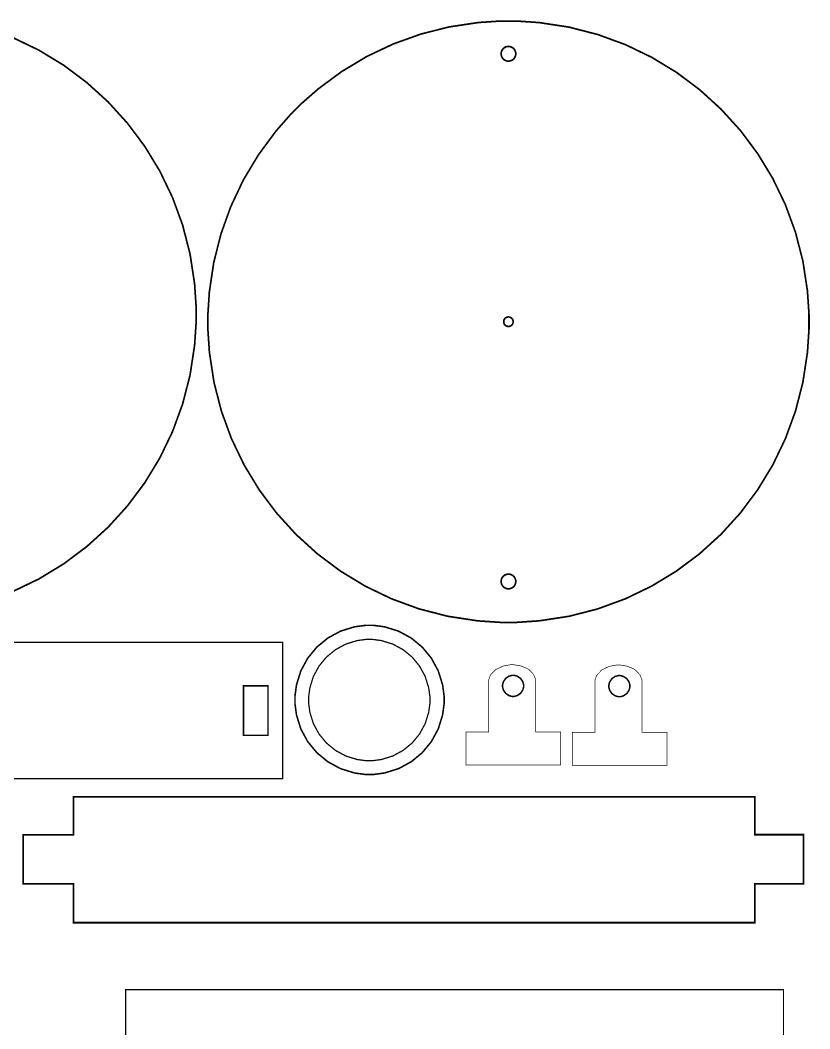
# Model space of a CAD drawing. Extents: x 0.1 to 12, y 0 to 11.9.
# Drawn here: x 5.79 to 11.98, y 3.98 to 11.88 of the extents above; entities that cross this region are included whole.
import ezdxf

# ---------------------------------------------------------------- set-up
doc = ezdxf.new("R2010")
doc.units = 0
doc.layers.get('0').update_dxf_attribs({"linetype": 'CONTINUOUS'})

msp = doc.modelspace()

# ---------------------------------------------------------------- linework, layer by layer
at = {"color": 0}
for points, const_width in [([(9.6155, 11.8739), (9.55729, 11.8739), (9.38265, 11.8624), (9.15375, 11.8282), (8.93039, 11.7721), (8.71403, 11.6946), (8.50624, 11.5964), (8.3086, 11.4781), (8.12256, 11.3404), (7.99094, 11.2251), (7.94982, 11.1839), (7.90864, 11.1428), (7.79329, 11.0112), (7.6556, 10.8251), (7.53733, 10.6275), (7.43913, 10.4197), (7.36165, 10.2033), (7.3055, 9.97993), (7.27138, 9.75108), (7.25988, 9.57644), (7.25988, 9.51824), (7.25988, 9.45806), (7.27203, 9.2774), (7.30772, 9.04351), (7.36578, 8.81776), (7.44499, 8.60135), (7.54417, 8.3954), (7.66217, 8.20117), (7.79775, 8.01986), (7.94982, 7.85254), (8.11708, 7.70053), (8.29839, 7.56494), (8.49262, 7.44694), (8.69857, 7.34776), (8.91499, 7.26856), (9.14074, 7.2105), (9.37463, 7.17481), (9.55528, 7.1626), (9.6155, 7.1626), (9.67567, 7.1626), (9.85633, 7.17481), (10.0902, 7.2105), (10.316, 7.26856), (10.5324, 7.34776), (10.7383, 7.44694), (10.9325, 7.56494), (11.1138, 7.70053), (11.2811, 7.8526), (11.4332, 8.01986), (11.5687, 8.20122), (11.6867, 8.39546), (11.7859, 8.60135), (11.8652, 8.81776), (11.9232, 9.04351), (11.9589, 9.2774), (11.9711, 9.45806), (11.9711, 9.51824), (11.9711, 9.57844), (11.9589, 9.75911), (11.9232, 9.993), (11.8652, 10.2188), (11.786, 10.4352), (11.6868, 10.6411), (11.5688, 10.8353), (11.4332, 11.0167), (11.2811, 11.1839), (11.1139, 11.336), (10.9325, 11.4716), (10.7383, 11.5896), (10.5324, 11.6888), (10.316, 11.768), (10.0902, 11.826), (9.85633, 11.8617), (9.67567, 11.8739), (9.6155, 11.8739)], 0.013165), ([(9.6155, 11.6746), (9.61692, 11.6746), (9.62076, 11.6744), (9.62125, 11.6743), (9.62169, 11.6743), (9.62642, 11.6736), (9.6269, 11.6734), (9.62733, 11.6734), (9.632, 11.6722), (9.63249, 11.672), (9.63292, 11.6719), (9.63737, 11.6703), (9.63786, 11.6701), (9.63829, 11.6699), (9.64258, 11.6679), (9.64301, 11.6676), (9.64339, 11.6674), (9.64746, 11.6648), (9.64789, 11.6646), (9.64828, 11.6643), (9.65213, 11.6615), (9.6525, 11.6611), (9.65283, 11.6609), (9.65631, 11.6576), (9.65668, 11.6572), (9.65701, 11.6568), (9.66015, 11.6533), (9.66049, 11.6529), (9.66075, 11.6525), (9.66351, 11.6487), (9.66379, 11.6482), (9.66401, 11.6478), (9.66644, 11.6437), (9.66667, 11.6432), (9.66689, 11.6428), (9.66878, 11.6385), (9.669, 11.638), (9.66917, 11.6376), (9.67062, 11.633), (9.67079, 11.6325), (9.6709, 11.6321), (9.67199, 11.6274), (9.6721, 11.627), (9.67215, 11.6265), (9.67269, 11.6217), (9.67275, 11.6212), (9.67275, 11.6209), (9.6729, 11.6182), (9.6729, 11.6172), (9.6729, 11.6158), (9.67269, 11.612), (9.67264, 11.6115), (9.67258, 11.611), (9.67182, 11.6063), (9.67176, 11.6058), (9.67165, 11.6054), (9.67046, 11.6008), (9.67036, 11.6003), (9.67019, 11.5998), (9.66857, 11.5953), (9.6684, 11.5948), (9.66818, 11.5944), (9.66613, 11.5901), (9.6659, 11.5897), (9.66564, 11.5893), (9.66314, 11.5852), (9.66292, 11.5848), (9.66265, 11.5844), (9.65967, 11.5806), (9.6594, 11.5802), (9.65907, 11.5799), (9.65582, 11.5764), (9.65549, 11.576), (9.65511, 11.5757), (9.65158, 11.5725), (9.65121, 11.5722), (9.65082, 11.5719), (9.64692, 11.5692), (9.64654, 11.5689), (9.64611, 11.5687), (9.64199, 11.5663), (9.64154, 11.566), (9.64111, 11.5658), (9.63678, 11.5639), (9.63633, 11.5637), (9.63585, 11.5635), (9.63129, 11.5621), (9.63086, 11.5619), (9.63038, 11.5618), (9.62571, 11.5607), (9.62528, 11.5606), (9.62478, 11.5605), (9.62001, 11.56), (9.61957, 11.5599), (9.61919, 11.5599), (9.61643, 11.5598), (9.6155, 11.5598), (9.61404, 11.5598), (9.61025, 11.5601), (9.60981, 11.5601), (9.60932, 11.5601), (9.60454, 11.5609), (9.60411, 11.5609), (9.60363, 11.561), (9.59896, 11.5622), (9.59853, 11.5623), (9.59804, 11.5625), (9.59358, 11.5642), (9.59315, 11.5643), (9.59272, 11.5646), (9.58837, 11.5666), (9.588, 11.5668), (9.58757, 11.5671), (9.5835, 11.5696), (9.58311, 11.5698), (9.58268, 11.5701), (9.57883, 11.573), (9.5785, 11.5733), (9.57813, 11.5736), (9.57465, 11.5769), (9.57433, 11.5772), (9.574, 11.5776), (9.57081, 11.5812), (9.57053, 11.5815), (9.57021, 11.5819), (9.56743, 11.5858), (9.56722, 11.5862), (9.56694, 11.5866), (9.56456, 11.5908), (9.56435, 11.5912), (9.56413, 11.5916), (9.56218, 11.596), (9.56201, 11.5964), (9.56179, 11.5969), (9.56033, 11.6014), (9.56022, 11.6018), (9.56006, 11.6023), (9.55903, 11.607), (9.55897, 11.6074), (9.55886, 11.6079), (9.55826, 11.6127), (9.55826, 11.6131), (9.55821, 11.6135), (9.55811, 11.6163), (9.55811, 11.6172), (9.55811, 11.6187), (9.55832, 11.6225), (9.55838, 11.6229), (9.55843, 11.6234), (9.55914, 11.6282), (9.55925, 11.6286), (9.55931, 11.6291), (9.56049, 11.6337), (9.56065, 11.6342), (9.56076, 11.6347), (9.56239, 11.6391), (9.56261, 11.6395), (9.56278, 11.64), (9.56483, 11.6443), (9.56511, 11.6447), (9.56532, 11.6451), (9.56782, 11.6492), (9.56808, 11.6496), (9.56836, 11.6501), (9.57129, 11.6539), (9.57161, 11.6542), (9.57189, 11.6546), (9.57514, 11.658), (9.57553, 11.6584), (9.57585, 11.6587), (9.57943, 11.6619), (9.57981, 11.6622), (9.58018, 11.6625), (9.58404, 11.6653), (9.58447, 11.6655), (9.58485, 11.6658), (9.58903, 11.6681), (9.58946, 11.6683), (9.58985, 11.6686), (9.59424, 11.6705), (9.59472, 11.6707), (9.59517, 11.6709), (9.59967, 11.6724), (9.60015, 11.6725), (9.60058, 11.6727), (9.60525, 11.6737), (9.60574, 11.6738), (9.60618, 11.6739), (9.61094, 11.6745), (9.61143, 11.6745), (9.61176, 11.6745), (9.61453, 11.6746), (9.6155, 11.6746)], 0.013165), ([(9.61546, 9.5555), (9.6155, 9.55544), (9.61643, 9.55544), (9.61888, 9.55528), (9.61919, 9.55524), (9.61947, 9.55524), (9.62256, 9.55479), (9.62289, 9.55469), (9.62315, 9.55464), (9.62614, 9.55388), (9.62646, 9.55376), (9.62674, 9.55371), (9.62967, 9.55268), (9.62999, 9.55251), (9.63026, 9.5524), (9.63303, 9.55106), (9.63331, 9.55089), (9.63357, 9.55078), (9.63624, 9.54915), (9.6365, 9.54893), (9.63672, 9.54878), (9.63917, 9.54693), (9.63943, 9.54671), (9.63965, 9.54656), (9.64193, 9.54438), (9.64214, 9.54417), (9.64236, 9.54394), (9.64442, 9.54167), (9.64464, 9.54139), (9.64481, 9.54118), (9.6466, 9.53863), (9.64675, 9.53836), (9.64692, 9.53808), (9.64849, 9.53543), (9.64865, 9.5351), (9.64876, 9.53483), (9.65001, 9.53207), (9.65018, 9.53174), (9.65028, 9.53147), (9.65121, 9.52854), (9.65132, 9.52821), (9.65136, 9.52794), (9.65213, 9.5249), (9.65218, 9.52458), (9.65218, 9.52431), (9.65256, 9.52121), (9.65261, 9.52089), (9.65261, 9.52067), (9.65267, 9.51888), (9.65267, 9.51824), (9.65267, 9.51731), (9.6525, 9.51486), (9.6525, 9.51454), (9.65246, 9.51426), (9.65201, 9.51118), (9.65196, 9.51085), (9.65186, 9.51058), (9.6511, 9.5076), (9.65104, 9.50726), (9.65093, 9.507), (9.64985, 9.50407), (9.64974, 9.50375), (9.64958, 9.50347), (9.64822, 9.50071), (9.64811, 9.50037), (9.64794, 9.50011), (9.64632, 9.4975), (9.64615, 9.49724), (9.64594, 9.49701), (9.64404, 9.49457), (9.64388, 9.49431), (9.64367, 9.49408), (9.6416, 9.49175), (9.64139, 9.49154), (9.64111, 9.49132), (9.63878, 9.48931), (9.63857, 9.4891), (9.63829, 9.48893), (9.63579, 9.48714), (9.63558, 9.48693), (9.63531, 9.48676), (9.6326, 9.48525), (9.63232, 9.48508), (9.63206, 9.48497), (9.62918, 9.48372), (9.6289, 9.48356), (9.62858, 9.48346), (9.62565, 9.48253), (9.62537, 9.48242), (9.62506, 9.48236), (9.62207, 9.48167), (9.62181, 9.48161), (9.62147, 9.48156), (9.61833, 9.48118), (9.61806, 9.48112), (9.61783, 9.48112), (9.61604, 9.48107), (9.61546, 9.48107), (9.61447, 9.48107), (9.61199, 9.48128), (9.61171, 9.48128), (9.61139, 9.48133), (9.60835, 9.48172), (9.60807, 9.48178), (9.60775, 9.48188), (9.60471, 9.48269), (9.60444, 9.48275), (9.60411, 9.48286), (9.60124, 9.48389), (9.60097, 9.484), (9.60064, 9.48415), (9.59788, 9.48551), (9.5976, 9.48563), (9.59733, 9.48579), (9.59467, 9.48742), (9.59446, 9.48757), (9.59418, 9.48779), (9.59169, 9.48964), (9.59147, 9.48981), (9.59119, 9.49001), (9.58897, 9.49214), (9.58876, 9.49235), (9.58854, 9.49257), (9.58649, 9.4949), (9.58632, 9.49511), (9.5861, 9.49539), (9.58431, 9.49794), (9.58415, 9.49815), (9.58393, 9.49843), (9.58242, 9.50114), (9.58231, 9.50142), (9.58214, 9.50168), (9.58089, 9.5045), (9.58078, 9.50478), (9.58068, 9.5051), (9.57964, 9.50803), (9.57958, 9.50831), (9.57949, 9.50862), (9.57883, 9.51167), (9.57878, 9.51193), (9.57872, 9.51226), (9.57835, 9.51535), (9.57835, 9.51563), (9.57829, 9.51585), (9.57824, 9.51768), (9.57824, 9.51828), (9.57824, 9.51921), (9.57835, 9.52171), (9.5784, 9.52197), (9.5784, 9.52229), (9.57889, 9.52539), (9.57894, 9.52567), (9.579, 9.52599), (9.57975, 9.52897), (9.57986, 9.52924), (9.57992, 9.52957), (9.581, 9.5325), (9.58117, 9.53276), (9.58128, 9.5331), (9.58262, 9.53586), (9.58279, 9.53614), (9.5829, 9.5364), (9.58453, 9.53907), (9.58475, 9.53928), (9.5849, 9.53956), (9.58675, 9.54199), (9.58697, 9.54221), (9.58713, 9.54249), (9.58925, 9.54476), (9.58951, 9.54497), (9.58974, 9.54519), (9.59201, 9.54725), (9.59229, 9.54742), (9.5925, 9.54764), (9.59506, 9.54943), (9.59532, 9.54958), (9.59554, 9.54975), (9.59825, 9.55132), (9.59853, 9.55143), (9.59879, 9.5516), (9.60161, 9.55285), (9.60194, 9.55296), (9.60221, 9.55306), (9.60514, 9.55404), (9.60547, 9.5541), (9.60574, 9.55419), (9.60878, 9.5549), (9.6091, 9.5549), (9.60938, 9.55496), (9.61247, 9.55539), (9.61279, 9.55539), (9.61301, 9.55544), (9.61481, 9.5555), (9.6154, 9.5555), (9.61546, 9.5555)], 0.013165), ([(9.6155, 7.54075), (9.61692, 7.54075), (9.62076, 7.54053), (9.62125, 7.54047), (9.62169, 7.54047), (9.62642, 7.53971), (9.6269, 7.53961), (9.62733, 7.53956), (9.632, 7.53836), (9.63249, 7.53819), (9.63292, 7.53808), (9.63737, 7.53646), (9.63786, 7.53624), (9.63829, 7.53608), (9.64258, 7.53396), (9.64301, 7.53369), (9.64339, 7.53347), (9.64746, 7.53097), (9.64789, 7.53071), (9.64828, 7.53043), (9.65213, 7.52756), (9.6525, 7.52724), (9.65283, 7.52696), (9.65631, 7.52371), (9.65668, 7.52333), (9.65701, 7.523), (9.66015, 7.51942), (9.66049, 7.51904), (9.66075, 7.51867), (9.66351, 7.51481), (9.66379, 7.51437), (9.66401, 7.514), (9.66644, 7.50982), (9.66667, 7.50939), (9.66689, 7.509), (9.66878, 7.50461), (9.669, 7.50418), (9.66917, 7.50375), (9.67062, 7.49918), (9.67079, 7.49869), (9.6709, 7.49826), (9.67199, 7.4936), (9.6721, 7.49311), (9.67215, 7.49268), (9.67269, 7.4879), (9.67275, 7.48742), (9.67275, 7.48708), (9.6729, 7.48432), (9.6729, 7.48335), (9.6729, 7.48193), (9.67269, 7.47808), (9.67264, 7.4776), (9.67258, 7.47715), (9.67182, 7.47244), (9.67176, 7.47194), (9.67165, 7.47151), (9.67046, 7.46685), (9.67036, 7.46636), (9.67019, 7.46593), (9.66857, 7.46143), (9.6684, 7.46099), (9.66818, 7.46056), (9.66613, 7.45628), (9.6659, 7.45583), (9.66564, 7.45546), (9.66314, 7.45139), (9.66292, 7.45096), (9.66265, 7.45057), (9.65967, 7.44672), (9.6594, 7.44635), (9.65907, 7.44601), (9.65582, 7.44249), (9.65549, 7.44217), (9.65511, 7.44185), (9.65158, 7.43869), (9.65121, 7.43837), (9.65082, 7.4381), (9.64692, 7.43533), (9.64654, 7.43506), (9.64611, 7.43485), (9.64199, 7.4324), (9.64154, 7.43218), (9.64111, 7.43197), (9.63678, 7.43007), (9.63633, 7.42985), (9.63585, 7.42969), (9.63129, 7.42817), (9.63086, 7.428), (9.63038, 7.4279), (9.62571, 7.42692), (9.62528, 7.42681), (9.62478, 7.42676), (9.62001, 7.42617), (9.61957, 7.42611), (9.61919, 7.42611), (9.61643, 7.42594), (9.6155, 7.42594), (9.61404, 7.42594), (9.61025, 7.42622), (9.60981, 7.42626), (9.60932, 7.42632), (9.60454, 7.42703), (9.60411, 7.42708), (9.60363, 7.42719), (9.59896, 7.42844), (9.59853, 7.42854), (9.59804, 7.42871), (9.59358, 7.43033), (9.59315, 7.4305), (9.59272, 7.43072), (9.58837, 7.43278), (9.588, 7.433), (9.58757, 7.43326), (9.5835, 7.43571), (9.58311, 7.43599), (9.58268, 7.43625), (9.57883, 7.43918), (9.5785, 7.43946), (9.57813, 7.43978), (9.57465, 7.44303), (9.57433, 7.44336), (9.574, 7.44374), (9.57081, 7.44732), (9.57053, 7.44769), (9.57021, 7.44808), (9.56743, 7.45199), (9.56722, 7.45236), (9.56694, 7.45281), (9.56456, 7.45692), (9.56435, 7.45731), (9.56413, 7.45774), (9.56218, 7.46213), (9.56201, 7.46257), (9.56179, 7.46306), (9.56033, 7.46756), (9.56022, 7.46799), (9.56006, 7.46847), (9.55903, 7.47319), (9.55897, 7.47364), (9.55886, 7.47413), (9.55826, 7.47889), (9.55826, 7.47933), (9.55821, 7.47971), (9.55811, 7.48247), (9.55811, 7.48335), (9.55811, 7.48481), (9.55832, 7.48867), (9.55838, 7.4891), (9.55843, 7.48958), (9.55914, 7.49436), (9.55925, 7.49479), (9.55931, 7.49528), (9.56049, 7.49989), (9.56065, 7.50032), (9.56076, 7.50082), (9.56239, 7.50526), (9.56261, 7.50569), (9.56278, 7.50618), (9.56483, 7.51053), (9.56511, 7.5109), (9.56532, 7.51133), (9.56782, 7.5154), (9.56808, 7.51579), (9.56836, 7.51622), (9.57129, 7.52001), (9.57161, 7.52035), (9.57189, 7.52072), (9.57514, 7.52419), (9.57553, 7.52453), (9.57585, 7.5249), (9.57943, 7.52806), (9.57981, 7.52832), (9.58018, 7.52865), (9.58404, 7.53147), (9.58447, 7.53168), (9.58485, 7.53196), (9.58903, 7.53435), (9.58946, 7.53456), (9.58985, 7.53478), (9.59424, 7.53674), (9.59472, 7.53689), (9.59517, 7.53706), (9.59967, 7.53857), (9.60015, 7.53868), (9.60058, 7.53885), (9.60525, 7.53987), (9.60574, 7.53993), (9.60618, 7.54004), (9.61094, 7.54064), (9.61143, 7.54064), (9.61176, 7.54069), (9.61453, 7.54081), (9.6155, 7.54081), (9.6155, 7.54075)], 0.013165), ([(9.11139, 6.55539), (9.11139, 6.52599), (9.0995, 6.43767), (9.06543, 6.32796), (9.0115, 6.22868), (8.94015, 6.14219), (8.85363, 6.07081), (8.75439, 6.01693), (8.64464, 5.98286), (8.55632, 5.97097), (8.52692, 5.97097), (8.49744, 5.97097), (8.40907, 5.98286), (8.29937, 6.01693), (8.20008, 6.07081), (8.11361, 6.14219), (8.04221, 6.22868), (7.98833, 6.32796), (7.95426, 6.43767), (7.94243, 6.52599), (7.94243, 6.55539), (7.94243, 6.58485), (7.95426, 6.67324), (7.98833, 6.78293), (8.04221, 6.88222), (8.11361, 6.96869), (8.20008, 7.0401), (8.29937, 7.09397), (8.40907, 7.12804), (8.49744, 7.13986), (8.52692, 7.13986), (8.55632, 7.13986), (8.64464, 7.12804), (8.75439, 7.09397), (8.85363, 7.0401), (8.94015, 6.96869), (9.0115, 6.88222), (9.06543, 6.78293), (9.0995, 6.67324), (9.11139, 6.58485), (9.11139, 6.55539)], 0.012179), ([(9.00028, 6.55431), (9.00028, 6.53039), (8.99056, 6.45856), (8.96289, 6.36931), (8.91906, 6.28857), (8.861, 6.21821), (8.79064, 6.16015), (8.7099, 6.11632), (8.62067, 6.08865), (8.54883, 6.07894), (8.5249, 6.07894), (8.50092, 6.07894), (8.4291, 6.08865), (8.33985, 6.11632), (8.25911, 6.16015), (8.18875, 6.21821), (8.13069, 6.28857), (8.08686, 6.36931), (8.05919, 6.45856), (8.04953, 6.53039), (8.04953, 6.55431), (8.04953, 6.57829), (8.05919, 6.65012), (8.08686, 6.73936), (8.13069, 6.8201), (8.18875, 6.89046), (8.25911, 6.94851), (8.33985, 6.99235), (8.4291, 7.02001), (8.50092, 7.02968), (8.5249, 7.02968), (8.54883, 7.02968), (8.62067, 7.02001), (8.7099, 6.99235), (8.79064, 6.94851), (8.861, 6.89046), (8.91906, 6.8201), (8.96289, 6.73936), (8.99056, 6.65012), (9.00028, 6.57829), (9.00028, 6.55431)], 0.009905), ([(2.73822, 7.00569), (2.73822, 5.93767), (7.84565, 5.93767), (7.84565, 7.00569), (2.73822, 7.00569)], 0.010724), ([(9.64507, 6.83035), (9.62711, 6.83035), (9.57335, 6.82032), (9.51492, 6.79281), (9.47558, 6.75196), (9.46121, 6.71436), (9.46121, 6.70182), (9.46121, 6.30339), (9.28276, 6.30339), (9.28276, 6.04601), (10.0246, 6.04601), (10.0246, 6.30339), (9.82889, 6.30339), (9.82889, 6.70182), (9.82889, 6.71528), (9.81213, 6.75564), (9.77636, 6.79237), (9.76688, 6.79824), (9.75874, 6.80328), (9.71132, 6.82183), (9.66163, 6.83035), (9.64507, 6.83035)], 0.005073), ([(10.4778, 6.82835), (10.4598, 6.82835), (10.4061, 6.81831), (10.3477, 6.79081), (10.3084, 6.75), (10.294, 6.7124), (10.294, 6.69982), (10.294, 6.30138), (10.1156, 6.30138), (10.1156, 6.04406), (10.8573, 6.04406), (10.8573, 6.30138), (10.6617, 6.30138), (10.6617, 6.69982), (10.6617, 6.71332), (10.6449, 6.75369), (10.6091, 6.79042), (10.5996, 6.79628), (10.5915, 6.80126), (10.5441, 6.81982), (10.4944, 6.82835), (10.4778, 6.82835)], 0.005073), ([(9.73469, 6.66531), (9.73469, 6.65728), (9.72819, 6.63314), (9.71044, 6.60688), (9.68419, 6.58914), (9.66004, 6.58263), (9.65201, 6.58263), (9.64393, 6.58263), (9.61979, 6.58914), (9.59353, 6.60688), (9.57579, 6.63314), (9.56933, 6.65728), (9.56933, 6.66531), (9.56933, 6.67339), (9.57579, 6.69749), (9.59353, 6.72379), (9.61979, 6.74154), (9.64393, 6.74799), (9.65201, 6.74799), (9.66004, 6.74799), (9.68419, 6.74154), (9.71044, 6.72379), (9.72819, 6.69749), (9.73469, 6.67339), (9.73469, 6.66531)], 0.011818), ([(10.5674, 6.66331), (10.5674, 6.65528), (10.5609, 6.63118), (10.5432, 6.60487), (10.5169, 6.58713), (10.4928, 6.58062), (10.4847, 6.58062), (10.4767, 6.58062), (10.4526, 6.58713), (10.4263, 6.60487), (10.4086, 6.63118), (10.4021, 6.65528), (10.4021, 6.66331), (10.4021, 6.67139), (10.4086, 6.69553), (10.4263, 6.72179), (10.4526, 6.73953), (10.4767, 6.74599), (10.4847, 6.74599), (10.4928, 6.74599), (10.5169, 6.73953), (10.5432, 6.72179), (10.5609, 6.69553), (10.5674, 6.67139), (10.5674, 6.66331)], 0.011818), ([(7.5389, 6.66564), (7.72999, 6.66564), (7.72999, 6.27767), (7.5389, 6.27767), (7.5389, 6.66564)], 0.010724), ([(7.5389, 6.66564), (7.72999, 6.66564), (7.72999, 6.27767), (7.5389, 6.27767), (7.5389, 6.66564)], 0.010724), ([(6.20628, 5.79633), (6.20628, 5.49897), (5.81174, 5.49897), (5.81174, 5.11501), (6.20628, 5.11501), (6.20628, 4.8106), (11.5463, 4.8106), (11.5463, 5.11447), (11.9281, 5.11447), (11.9281, 5.49951), (11.5463, 5.49951), (11.5463, 5.79633), (6.20628, 5.79633)], 0.014264)]:
    msp.add_lwpolyline(points, close=True, dxfattribs=dict(at, const_width=const_width))
for points, const_width in [([(5.72922, 7.40381), (5.93517, 7.50299), (6.12939, 7.62099), (6.31071, 7.75657), (6.47803, 7.90858), (6.63004, 8.0759), (6.76563, 8.25722), (6.88363, 8.45144), (6.98281, 8.65739), (7.06201, 8.87381), (7.12007, 9.09956), (7.15576, 9.33344), (7.16797, 9.51411), (7.16797, 9.57428), (7.16797, 9.6345), (7.15576, 9.81515), (7.12007, 10.049), (7.06201, 10.2748), (6.98281, 10.4912), (6.88363, 10.6971), (6.76563, 10.8913), (6.63004, 11.0727), (6.47803, 11.24), (6.31071, 11.392), (6.12939, 11.5276), (5.93517, 11.6456), (5.72922, 11.7448)], 0.013165), ([(11.7713, 3.35856), (11.7713, 4.28549), (8.96858, 4.28549), (8.96858, 4.28608), (6.61469, 4.28608), (6.61469, 3.86219)], 0.010381)]:
    msp.add_lwpolyline(points, dxfattribs=dict(at, const_width=const_width))

doc.saveas('drawing.dxf')
